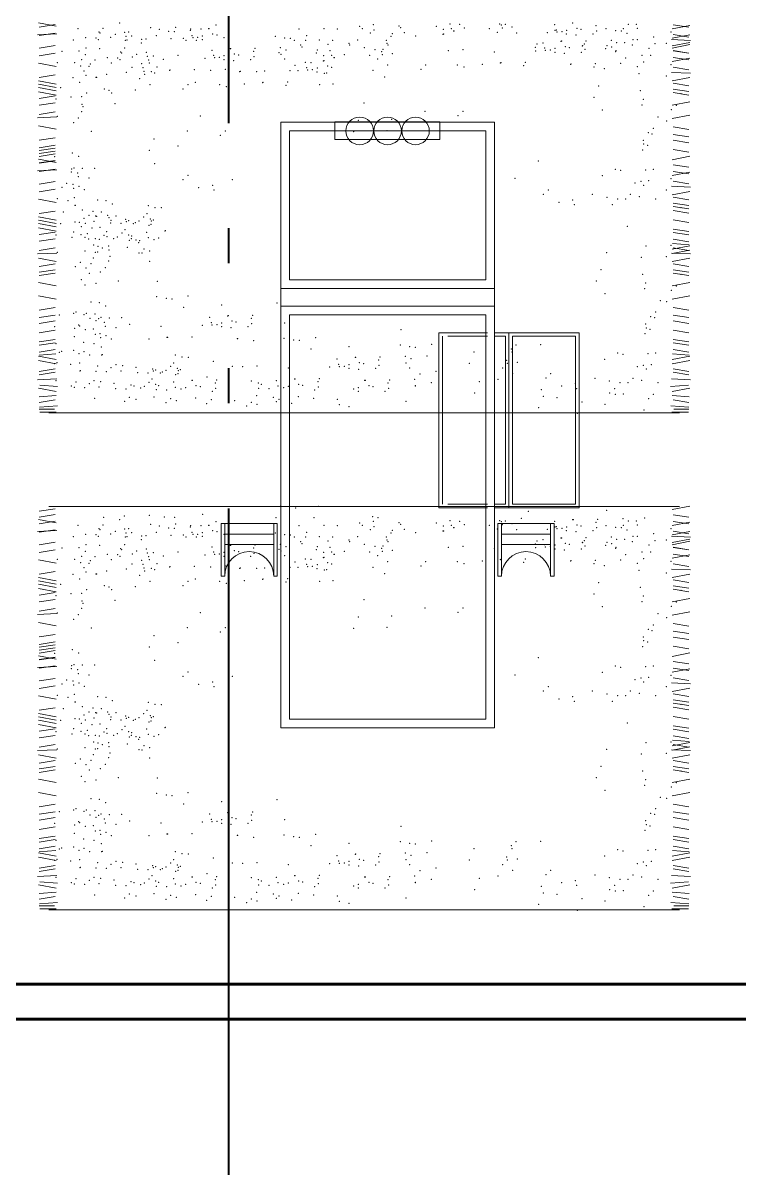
# Model space of a CAD drawing. Header units: metres. Extents: x 78 to 178, y -74 to 157.
# Drawn here: x 128.389 to 130.433, y 10.131 to 13.402 of the extents above; entities that cross this region are included whole.
import ezdxf

# ---------------------------------------------------------------- set-up
doc = ezdxf.new("R2010")
doc.units = ezdxf.units.M
doc.linetypes.add('ACAD_ISO05W100', pattern=[33, 24, -3, 0, -3, 0, -3])
for name, color, linetype, lineweight in [('Cortes', 7, 'Continuous', 40), ('envolvente', 164, 'Continuous', 60), ('mobiliario', 252, 'Continuous', 9)]:
    doc.layers.add(name, color=color, linetype=linetype, lineweight=lineweight)

# ---------------------------------------------------------------- blocks, each defined once
blk = doc.blocks.new('SDF')
at = {"layer": 'mobiliario'}
for p, q in [((2627.8957, 1469.244), (2628.4486, 1469.5018)), ((2628.4486, 1469.5018), (2629.1797, 1467.9339)), ((2628.4365, 1469.4686), (2627.929, 1469.2319)), ((2628.6161, 1469.0834), (2628.4365, 1469.4686)), ((2628.0368, 1469.3106), (2628.3087, 1469.4374)), ((2628.3298, 1469.3921), (2628.0579, 1469.2653)), ((2628.0579, 1469.2653), (2628.0368, 1469.3106)), ((2628.6269, 1467.6761), (2627.8957, 1469.244)), ((2627.929, 1469.2319), (2628.1086, 1468.8467)), ((2628.1086, 1468.8467), (2628.6161, 1469.0834)), ((2628.0965, 1468.8135), (2628.6483, 1469.0708)), ((2628.1176, 1468.7682), (2628.6694, 1469.0255)), ((2628.1508, 1468.7561), (2628.6584, 1468.9928)), ((2628.6584, 1468.9928), (2629.1465, 1467.946)), ((2628.639, 1467.7093), (2628.1508, 1468.7561)), ((2628.2936, 1468.7663), (2628.1676, 1468.7075)), ((2628.4916, 1468.318), (2628.2888, 1468.753)), ((2628.5049, 1468.3131), (2628.2936, 1468.7663)), ((2628.1719, 1468.6985), (2628.2743, 1468.7462)), ((2628.1489, 1468.6988), (2627.9311, 1468.5972)), ((2628.3236, 1468.2286), (2628.1123, 1468.6818)), ((2628.1256, 1468.6769), (2628.1532, 1468.6898)), ((2627.9444, 1468.5924), (2628.1075, 1468.6685)), ((2628.3104, 1468.2334), (2628.1075, 1468.6685)), ((2628.3285, 1468.2419), (2628.1256, 1468.6769)), ((2627.9311, 1468.5972), (2628.1424, 1468.1441)), ((2628.1472, 1468.1574), (2627.9444, 1468.5924)), ((2628.9421, 1468.4672), (2629.0871, 1468.5348)), ((2629.1414, 1468.3947), (2629.078, 1468.5306)), ((2629.1505, 1468.3989), (2629.0871, 1468.5348)), ((2628.9638, 1468.4443), (2629.0907, 1468.5034)), ((2629.0054, 1468.3313), (2628.9421, 1468.4672)), ((2629.0145, 1468.3355), (2628.9511, 1468.4714)), ((2628.9765, 1468.4171), (2629.1034, 1468.4762)), ((2629.1505, 1468.3989), (2629.1414, 1468.3947)), ((2629.0145, 1468.3355), (2629.0054, 1468.3313)), ((2628.3748, 1468.2635), (2628.4771, 1468.3112)), ((2628.5049, 1468.3131), (2628.3789, 1468.2544)), ((2628.1424, 1468.1441), (2628.3621, 1468.2465)), ((2628.1472, 1468.1574), (2628.3104, 1468.2334)), ((2628.3285, 1468.2419), (2628.3578, 1468.2556)), ((2628.3711, 1468.201), (2628.2261, 1468.1333)), ((2628.4254, 1468.0608), (2628.362, 1468.1967)), ((2628.4345, 1468.065), (2628.3711, 1468.201)), ((2628.3747, 1468.1696), (2628.2478, 1468.1104)), ((2628.2895, 1467.9974), (2628.2261, 1468.1333)), ((2628.2985, 1468.0016), (2628.2351, 1468.1376)), ((2628.3874, 1468.1424), (2628.2605, 1468.0832)), ((2628.4254, 1468.0608), (2628.4345, 1468.065)), ((2628.2895, 1467.9974), (2628.2985, 1468.0016)), ((2629.1797, 1467.9339), (2628.6269, 1467.6761)), ((2629.1465, 1467.946), (2628.639, 1467.7093))]:
    blk.add_line(p, q, dxfattribs=at)
at = {"layer": 'mobiliario', "color": 7}
blk.add_line((2628.3087, 1469.4374), (2628.3298, 1469.3921), dxfattribs=at)
at = {"layer": 'mobiliario'}
for centre in [(2628.255, 1469.384), (2628.1827, 1469.3503), (2628.1104, 1469.3166)]:
    blk.add_circle(centre, 0.0393, dxfattribs=at)
for centre in [(2629.078, 1468.3649), (2628.3621, 1468.031)]:
    blk.add_arc(centre, 0.07, 25.1612, 204.8388, dxfattribs=at)
blk = doc.blocks.new('SDFKLJ')
at = {"layer": 'mobiliario', "ltscale": 0.8}
for p, q in [((2627.3319, 1469.0288), (2627.3141, 1468.98)), ((2627.354, 1469.031), (2627.3398, 1468.992)), ((2627.4739, 1468.9219), (2627.3141, 1468.98)), ((2627.4995, 1468.9338), (2627.3398, 1468.992)), ((2627.4739, 1468.9219), (2627.4157, 1468.7621)), ((2627.4995, 1468.9338), (2627.4414, 1468.7741)), ((2627.5755, 1468.704), (2627.4157, 1468.7621)), ((2627.6011, 1468.716), (2627.4414, 1468.7741)), ((2627.6011, 1468.716), (2627.543, 1468.5562)), ((2627.5755, 1468.704), (2627.5173, 1468.5443)), ((2627.7063, 1468.4968), (2627.543, 1468.5562)), ((2627.6807, 1468.4848), (2627.5173, 1468.5443)), ((2627.7063, 1468.4968), (2627.6469, 1468.3334)), ((2627.6807, 1468.4848), (2627.6212, 1468.3214)), ((2627.8066, 1468.2752), (2627.6469, 1468.3334)), ((2627.781, 1468.2633), (2627.6212, 1468.3214)), ((2627.781, 1468.2633), (2627.7229, 1468.1035)), ((2627.8066, 1468.2752), (2627.7485, 1468.1155)), ((2627.8826, 1468.0454), (2627.7229, 1468.1035)), ((2627.9082, 1468.0574), (2627.7485, 1468.1155)), ((2627.8826, 1468.0454), (2627.8245, 1467.8857)), ((2627.9082, 1468.0574), (2627.8501, 1467.8976)), ((2628.0098, 1467.8395), (2627.8501, 1467.8976)), ((2627.9842, 1467.8275), (2627.8245, 1467.8857)), ((2628.0098, 1467.8395), (2627.9517, 1467.6797)), ((2627.9842, 1467.8275), (2627.9261, 1467.6678)), ((2628.0958, 1467.606), (2627.9261, 1467.6678)), ((2628.1215, 1467.6179), (2627.9517, 1467.6797)), ((2628.0958, 1467.606), (2628.034, 1467.4362)), ((2628.1215, 1467.6179), (2628.0597, 1467.4481)), ((2628.2194, 1467.39), (2628.0597, 1467.4481)), ((2628.1938, 1467.3781), (2628.034, 1467.4362)), ((2628.1938, 1467.3781), (2628.1356, 1467.2183)), ((2628.2194, 1467.39), (2628.1613, 1467.2303)), ((2628.2954, 1467.1602), (2628.1356, 1467.2183)), ((2628.3073, 1467.1771), (2628.1613, 1467.2303))]:
    blk.add_line(p, q, dxfattribs=at)
at = {"layer": 'mobiliario'}
blk.add_circle((2628.3313, 1467.1476), 0.038, dxfattribs=at)

msp = doc.modelspace()

# ---------------------------------------------------------------- linework, layer by layer
at = {"layer": 'Cortes', "linetype": 'ACAD_ISO05W100', "ltscale": 0.1}
msp.add_line((128.97649, 36.51527), (128.97649, -7.32235), dxfattribs=at)
at = {"layer": 'envolvente'}
for p, q in [((130.9932, 10.65601), (128.17855, 10.65601)), ((130.9932, 10.55601), (128.13713, 10.55601))]:
    msp.add_line(p, q, dxfattribs=at)
at = {"layer": 'mobiliario'}
for p, q in [((128.43373, 13.40169), (128.48404, 13.39211)), ((128.43613, 13.38971), (128.48164, 13.3969)), ((128.43613, 13.38971), (128.48164, 13.3969)), ((130.2928, 13.39422), (130.24249, 13.38464)), ((130.2904, 13.38943), (130.24489, 13.39662)), ((128.43134, 13.36814), (128.48643, 13.37053)), ((128.43613, 13.36574), (128.48164, 13.37293)), ((130.29519, 13.35169), (130.2401, 13.35408)), ((130.2928, 13.36784), (130.24249, 13.35826)), ((130.2928, 13.34627), (130.24249, 13.33668)), ((130.2904, 13.36127), (130.24489, 13.36847)), ((128.43613, 13.32978), (128.48164, 13.33697)), ((128.43613, 13.30821), (128.48164, 13.3154)), ((130.2928, 13.3397), (130.24249, 13.33011)), ((130.2904, 13.31573), (130.24489, 13.32292)), ((130.2904, 13.31511), (130.24489, 13.3223)), ((128.43373, 13.28664), (128.48404, 13.27705)), ((130.2928, 13.30073), (130.24249, 13.29114)), ((130.2904, 13.29593), (130.24489, 13.30312)), ((128.43613, 13.24589), (128.48164, 13.25308)), ((130.29519, 13.25819), (130.2401, 13.26059)), ((130.2904, 13.26778), (130.24489, 13.27497)), ((128.43373, 13.2363), (128.48404, 13.22671)), ((128.43373, 13.22671), (128.48404, 13.21712)), ((128.43373, 13.21712), (128.48404, 13.20753)), ((130.2928, 13.2462), (130.24249, 13.23661)), ((130.2904, 13.22223), (130.24489, 13.22942)), ((128.43373, 13.20514), (128.48404, 13.19555)), ((128.43613, 13.18596), (128.48164, 13.19315)), ((130.2904, 13.20545), (130.24489, 13.21264)), ((130.2904, 13.19587), (130.24489, 13.20306)), ((128.43613, 13.16678), (128.48164, 13.17398)), ((130.2928, 13.17669), (130.24249, 13.1671)), ((128.43134, 13.13083), (128.48643, 13.13323)), ((128.43613, 13.14042), (128.48164, 13.14761)), ((130.2928, 13.13834), (130.24249, 13.12875)), ((128.43373, 13.10751), (128.48404, 13.09792)), ((130.2904, 13.09759), (130.24489, 13.10478)), ((130.2904, 13.07601), (130.24489, 13.0832)), ((128.43613, 13.06676), (128.48164, 13.07395)), ((128.43613, 13.04519), (128.48164, 13.05238)), ((130.2904, 13.05923), (130.24489, 13.06643)), ((128.43613, 13.03705), (128.48164, 13.04424)), ((128.43613, 13.02841), (128.48164, 13.0356)), ((128.43613, 13.02027), (128.48164, 13.02746)), ((130.2928, 13.02076), (130.24249, 13.01117)), ((130.2904, 13.03287), (130.24489, 13.04006)), ((128.43373, 13.01308), (128.48404, 13.00349)), ((128.43613, 13.00204), (128.48164, 13.00923)), ((128.43613, 13.0011), (128.48164, 13.00829)), ((128.43613, 13.0011), (128.48164, 13.00829)), ((130.2904, 12.9896), (130.24489, 12.99679)), ((128.43134, 12.97952), (128.48643, 12.98192)), ((128.43613, 12.97713), (128.48164, 12.98432)), ((130.2928, 12.97521), (130.24249, 12.96563)), ((130.2904, 12.97042), (130.24489, 12.97761)), ((128.43613, 12.94117), (128.48164, 12.94836)), ((128.43613, 12.9196), (128.48164, 12.92679)), ((130.29519, 12.93268), (130.2401, 12.93507)), ((130.2928, 12.92069), (130.24249, 12.9111)), ((130.2904, 12.94226), (130.24489, 12.94946)), ((128.43373, 12.89802), (128.48404, 12.88844)), ((130.2904, 12.89672), (130.24489, 12.90391)), ((130.2904, 12.87994), (130.24489, 12.88713)), ((128.43613, 12.85728), (128.48164, 12.86447)), ((130.2904, 12.87035), (130.24489, 12.87754)), ((130.2904, 12.85839), (130.24489, 12.86558)), ((128.43373, 12.84769), (128.48404, 12.8381)), ((128.43373, 12.8381), (128.48404, 12.82851)), ((128.43373, 12.82851), (128.48404, 12.81892)), ((130.2904, 12.83202), (130.24489, 12.83921)), ((128.43373, 12.81653), (128.48404, 12.80694)), ((128.43613, 12.79735), (128.48164, 12.80454)), ((130.2904, 12.80565), (130.24489, 12.81284)), ((130.2904, 12.79606), (130.24489, 12.80325)), ((128.43613, 12.77817), (128.48164, 12.78536)), ((128.43613, 12.75181), (128.48164, 12.759)), ((130.2928, 12.7649), (130.24249, 12.75531)), ((130.2908, 12.76828), (130.24356, 12.77135)), ((130.2904, 12.77689), (130.24489, 12.78408)), ((130.2904, 12.75181), (130.24489, 12.759)), ((128.43134, 12.74222), (128.48643, 12.74461)), ((128.43373, 12.73023), (128.48404, 12.72064)), ((130.29519, 12.74222), (130.2401, 12.74461)), ((130.2928, 12.75292), (130.24249, 12.74333)), ((130.2928, 12.73023), (130.24249, 12.72064)), ((128.43613, 12.70626), (128.48164, 12.71345)), ((128.43613, 12.68948), (128.48164, 12.69667)), ((130.2904, 12.70626), (130.24489, 12.71345)), ((130.2904, 12.68948), (130.24489, 12.69667)), ((128.43373, 12.66072), (128.48404, 12.65113)), ((128.43613, 12.67989), (128.48164, 12.68709)), ((130.2928, 12.66072), (130.24249, 12.65113)), ((130.2904, 12.67989), (130.24489, 12.68709)), ((128.43373, 12.62237), (128.48404, 12.61278)), ((130.2928, 12.62237), (130.24249, 12.61278)), ((128.43613, 12.58162), (128.48164, 12.58881)), ((128.43613, 12.56004), (128.48164, 12.56723)), ((130.2904, 12.58162), (130.24489, 12.58881)), ((130.2904, 12.56004), (130.24489, 12.56723)), ((128.43613, 12.54326), (128.48164, 12.55045)), ((130.2904, 12.54326), (130.24489, 12.55045)), ((128.43613, 12.5169), (128.48164, 12.52409)), ((128.43613, 12.49053), (128.48164, 12.49772)), ((130.2904, 12.5169), (130.24489, 12.52409)), ((130.2904, 12.49053), (130.24489, 12.49772)), ((128.43613, 12.48094), (128.48164, 12.48813)), ((128.43613, 12.46176), (128.48164, 12.46896)), ((130.2904, 12.48094), (130.24489, 12.48813)), ((130.2904, 12.46176), (130.24489, 12.46896)), ((128.43373, 12.44978), (128.48404, 12.44019)), ((128.43373, 12.43779), (128.48404, 12.42821)), ((128.43573, 12.45316), (128.48297, 12.45622)), ((130.2928, 12.44978), (130.24249, 12.44019)), ((130.2928, 12.43779), (130.24249, 12.42821)), ((130.2908, 12.45316), (130.24356, 12.45622)), ((128.43613, 12.40663), (128.48164, 12.41382)), ((128.43613, 12.39704), (128.48164, 12.40424)), ((130.2904, 12.40663), (130.24489, 12.41382)), ((130.2904, 12.39704), (130.24489, 12.40424)), ((128.43134, 12.38266), (128.48643, 12.38506)), ((128.43757, 12.36721), (128.48849, 12.36292)), ((130.28896, 12.36721), (130.23804, 12.36292)), ((130.29519, 12.38266), (130.2401, 12.38506)), ((128.43373, 12.35869), (128.48404, 12.3491)), ((128.43573, 12.33345), (128.4842, 12.33775)), ((130.2908, 12.33345), (130.24233, 12.33775)), ((130.2928, 12.35869), (130.24249, 12.3491)), ((128.43613, 12.31794), (128.48164, 12.32513)), ((128.43613, 12.29877), (128.47925, 12.29877)), ((128.43696, 12.3046), (128.48788, 12.30828)), ((130.28957, 12.3046), (130.23865, 12.30828)), ((130.2904, 12.31794), (130.24489, 12.32513)), ((130.2904, 12.29877), (130.24728, 12.29877)), ((128.43757, 12.29048), (128.48481, 12.28986)), ((130.26333, 12.28766), (128.4632, 12.28766)), ((130.28896, 12.29048), (130.24172, 12.28986)), ((128.43613, 12.00709), (128.48164, 12.01428)), ((130.26333, 12.02013), (128.4632, 12.02013)), ((130.2928, 12.0212), (130.24249, 12.01161)), ((128.43373, 11.98312), (128.48404, 11.97353)), ((128.43613, 11.99031), (128.48164, 11.9975)), ((128.43613, 11.97114), (128.48164, 11.97833)), ((128.43613, 11.97114), (128.48164, 11.97833)), ((130.2928, 11.97565), (130.24249, 11.96606)), ((130.2904, 11.99003), (130.24489, 11.99723)), ((130.2904, 11.97086), (130.24489, 11.97805)), ((128.43134, 11.94956), (128.48643, 11.95196)), ((128.43613, 11.94717), (128.48164, 11.95436)), ((130.2928, 11.94927), (130.24249, 11.93968)), ((130.2904, 11.9427), (130.24489, 11.94989)), ((128.43613, 11.91121), (128.48164, 11.9184)), ((130.29519, 11.93311), (130.2401, 11.93551)), ((130.2928, 11.9277), (130.24249, 11.91811)), ((130.2928, 11.92113), (130.24249, 11.91154)), ((128.43613, 11.88964), (128.48164, 11.89683)), ((130.2928, 11.88215), (130.24249, 11.87257)), ((130.2904, 11.89716), (130.24489, 11.90435)), ((130.2904, 11.89654), (130.24489, 11.90373)), ((130.2904, 11.87736), (130.24489, 11.88455)), ((128.43373, 11.86806), (128.48404, 11.85848)), ((130.29519, 11.83962), (130.2401, 11.84201)), ((130.2904, 11.8492), (130.24489, 11.8564)), ((128.43373, 11.81773), (128.48404, 11.80814)), ((128.43373, 11.80814), (128.48404, 11.79855)), ((128.43613, 11.82731), (128.48164, 11.83451)), ((130.2928, 11.82763), (130.24249, 11.81804)), ((130.2904, 11.80366), (130.24489, 11.81085)), ((128.43373, 11.79855), (128.48404, 11.78896)), ((128.43373, 11.78657), (128.48404, 11.77698)), ((130.2904, 11.78688), (130.24489, 11.79407)), ((130.2904, 11.77729), (130.24489, 11.78448)), ((128.43613, 11.76739), (128.48164, 11.77458)), ((128.43613, 11.74821), (128.48164, 11.7554)), ((130.2928, 11.75812), (130.24249, 11.74853)), ((128.43134, 11.71226), (128.48643, 11.71465)), ((128.43613, 11.72185), (128.48164, 11.72904)), ((130.2928, 11.71976), (130.24249, 11.71018)), ((128.43373, 11.68894), (128.48404, 11.67935)), ((130.2904, 11.67901), (130.24489, 11.68621)), ((128.43613, 11.64819), (128.48164, 11.65538)), ((130.2904, 11.65744), (130.24489, 11.66463)), ((130.2904, 11.64066), (130.24489, 11.64785)), ((128.43613, 11.62662), (128.48164, 11.63381)), ((128.43613, 11.61848), (128.48164, 11.62567)), ((128.43613, 11.60984), (128.48164, 11.61703)), ((130.2904, 11.61429), (130.24489, 11.62149)), ((128.43373, 11.59451), (128.48404, 11.58492)), ((128.43613, 11.6017), (128.48164, 11.60889)), ((128.43613, 11.58347), (128.48164, 11.59066)), ((128.43613, 11.58252), (128.48164, 11.58972)), ((128.43613, 11.58252), (128.48164, 11.58972)), ((130.2928, 11.60219), (130.24249, 11.5926)), ((128.43134, 11.56095), (128.48643, 11.56335)), ((128.43613, 11.55855), (128.48164, 11.56575)), ((130.2928, 11.55664), (130.24249, 11.54705)), ((130.2904, 11.57102), (130.24489, 11.57822)), ((130.2904, 11.55185), (130.24489, 11.55904)), ((128.43613, 11.5226), (128.48164, 11.52979)), ((130.29519, 11.5141), (130.2401, 11.5165)), ((130.2904, 11.52369), (130.24489, 11.53088)), ((128.43613, 11.50103), (128.48164, 11.50822)), ((130.2928, 11.50212), (130.24249, 11.49253)), ((130.2904, 11.47815), (130.24489, 11.48534)), ((128.43373, 11.47945), (128.48404, 11.46986)), ((130.2904, 11.46137), (130.24489, 11.46856)), ((130.2904, 11.45178), (130.24489, 11.45897)), ((128.43373, 11.42911), (128.48404, 11.41953)), ((128.43373, 11.41953), (128.48404, 11.40994)), ((128.43613, 11.4387), (128.48164, 11.44589)), ((130.2904, 11.43981), (130.24489, 11.44701)), ((130.2904, 11.41345), (130.24489, 11.42064)), ((128.43373, 11.40994), (128.48404, 11.40035)), ((128.43373, 11.39795), (128.48404, 11.38837)), ((128.43613, 11.37878), (128.48164, 11.38597)), ((130.2904, 11.38708), (130.24489, 11.39427)), ((130.2904, 11.37749), (130.24489, 11.38468)), ((128.43613, 11.3596), (128.48164, 11.36679)), ((130.2908, 11.34971), (130.24356, 11.35278)), ((130.2904, 11.35831), (130.24489, 11.36551)), ((128.43134, 11.32365), (128.48643, 11.32604)), ((128.43613, 11.33323), (128.48164, 11.34042)), ((130.29519, 11.32365), (130.2401, 11.32604)), ((130.2928, 11.34633), (130.24249, 11.33674)), ((130.2928, 11.33434), (130.24249, 11.32476)), ((130.2904, 11.33323), (130.24489, 11.34042)), ((128.43373, 11.31166), (128.48404, 11.30207)), ((128.43613, 11.28769), (128.48164, 11.29488)), ((130.2928, 11.31166), (130.24249, 11.30207)), ((130.2904, 11.28769), (130.24489, 11.29488)), ((128.43613, 11.27091), (128.48164, 11.2781)), ((128.43613, 11.26132), (128.48164, 11.26851)), ((130.2904, 11.27091), (130.24489, 11.2781)), ((130.2904, 11.26132), (130.24489, 11.26851)), ((128.43373, 11.24215), (128.48404, 11.23256)), ((130.2928, 11.24215), (130.24249, 11.23256)), ((128.43373, 11.20379), (128.48404, 11.19421)), ((130.2928, 11.20379), (130.24249, 11.19421)), ((128.43613, 11.16304), (128.48164, 11.17023)), ((130.2904, 11.16304), (130.24489, 11.17023)), ((128.43613, 11.14147), (128.48164, 11.14866)), ((128.43613, 11.12469), (128.48164, 11.13188)), ((130.2904, 11.14147), (130.24489, 11.14866)), ((130.2904, 11.12469), (130.24489, 11.13188)), ((128.43613, 11.09832), (128.48164, 11.10551)), ((130.2904, 11.09832), (130.24489, 11.10551)), ((128.43613, 11.07196), (128.48164, 11.07915)), ((128.43613, 11.06237), (128.48164, 11.06956)), ((130.2904, 11.07196), (130.24489, 11.07915)), ((130.2904, 11.06237), (130.24489, 11.06956)), ((128.43373, 11.03121), (128.48404, 11.02162)), ((128.43573, 11.03458), (128.48297, 11.03765)), ((128.43613, 11.04319), (128.48164, 11.05038)), ((130.2928, 11.03121), (130.24249, 11.02162)), ((130.2908, 11.03458), (130.24356, 11.03765)), ((130.2904, 11.04319), (130.24489, 11.05038)), ((128.43373, 11.01922), (128.48404, 11.00963)), ((128.43613, 10.98806), (128.48164, 10.99525)), ((130.2928, 11.01922), (130.24249, 11.00963)), ((130.2904, 10.98806), (130.24489, 10.99525)), ((128.43134, 10.96409), (128.48643, 10.96649)), ((128.43613, 10.97847), (128.48164, 10.98566)), ((130.29519, 10.96409), (130.2401, 10.96649)), ((130.2904, 10.97847), (130.24489, 10.98566)), ((128.43373, 10.94012), (128.48404, 10.93053)), ((128.43757, 10.94864), (128.48849, 10.94434)), ((130.28896, 10.94864), (130.23804, 10.94434)), ((130.2928, 10.94012), (130.24249, 10.93053)), ((128.43573, 10.91488), (128.4842, 10.91917)), ((128.43613, 10.89937), (128.48164, 10.90656)), ((130.2908, 10.91488), (130.24233, 10.91917)), ((130.2904, 10.89937), (130.24489, 10.90656)), ((128.43613, 10.88019), (128.47925, 10.88019)), ((128.43696, 10.88603), (128.48788, 10.88971)), ((128.43757, 10.87191), (128.48481, 10.87129)), ((130.26333, 10.86909), (128.4632, 10.86909)), ((130.28957, 10.88603), (130.23865, 10.88971)), ((130.28896, 10.87191), (130.24172, 10.87129)), ((130.2904, 10.88019), (130.24728, 10.88019))]:
    msp.add_line(p, q, dxfattribs=at)
for p in [(128.54681, 13.38528), (128.61778, 13.38674), (128.66581, 13.40126), (128.75398, 13.38805), (128.77833, 13.38318), (128.80547, 13.37786), (128.82495, 13.38951), (128.86761, 13.38078), (128.86781, 13.38461), (128.89762, 13.38426), (128.91953, 13.38504), (128.9209, 13.38565), (128.94062, 13.39611), (129.17734, 13.38426), (129.24831, 13.38573), (129.28697, 13.38426), (129.35041, 13.3924), (129.35793, 13.38573), (129.3897, 13.39649), (129.39104, 13.38146), (129.46237, 13.39304), (129.46774, 13.38806), (129.56905, 13.39229), (129.58929, 13.3839), (129.60811, 13.39881), (129.6122, 13.38547), (129.61865, 13.3788), (129.61972, 13.3788), (129.63556, 13.39725), (129.64889, 13.38716), (129.72075, 13.38547), (129.74969, 13.39886), (129.75519, 13.39551), (129.75744, 13.38716), (129.76603, 13.39758), (129.78562, 13.39041), (129.90678, 13.39703), (129.90794, 13.3804), (129.91141, 13.382), (129.94094, 13.38105), (129.95869, 13.40128), (129.97053, 13.38665), (129.98238, 13.38346), (130.02535, 13.39373), (130.02669, 13.3787), (130.05381, 13.3849), (130.08095, 13.37959), (130.09729, 13.37831), (130.10339, 13.3853), (130.1175, 13.39798), (130.14033, 13.39781), (130.14329, 13.38633), (128.53379, 13.3527), (128.56862, 13.35948), (128.59815, 13.35853), (128.60476, 13.35416), (128.60657, 13.37611), (128.60911, 13.37318), (128.63959, 13.36095), (128.65278, 13.36868), (128.68007, 13.37465), (128.68131, 13.35168), (128.68322, 13.36358), (128.68625, 13.35309), (128.69134, 13.37625), (128.69969, 13.36431), (128.72867, 13.35474), (128.74096, 13.35547), (128.77066, 13.36577), (128.81193, 13.35693), (128.82181, 13.37658), (128.84696, 13.35772), (128.85478, 13.35203), (128.87225, 13.36575), (128.87454, 13.35924), (128.8846, 13.35168), (128.88839, 13.36014), (128.90168, 13.35392), (128.90178, 13.3648), (128.93136, 13.3704), (128.94321, 13.36721), (128.96372, 13.3594), (128.97747, 13.35393), (129.10959, 13.3639), (129.13673, 13.35859), (129.15307, 13.35731), (129.16432, 13.35168), (129.19663, 13.35182), (129.19907, 13.36533), (129.23529, 13.35315), (129.27394, 13.35168), (129.34491, 13.35315), (129.38099, 13.37293), (129.42641, 13.35208), (129.43984, 13.36329), (129.44406, 13.37136), (129.47836, 13.37438), (129.51081, 13.36476), (129.58883, 13.36905), (129.5902, 13.36966), (129.74332, 13.37447), (129.799, 13.37302), (129.88612, 13.37397), (129.91371, 13.37548), (129.92546, 13.34903), (129.92684, 13.34964), (129.92756, 13.37638), (129.94085, 13.37017), (129.96814, 13.36713), (129.99643, 13.35049), (130.01664, 13.37017), (130.06851, 13.35198), (130.08427, 13.34573), (130.1071, 13.34556), (130.11401, 13.37163), (130.13026, 13.35375), (130.1433, 13.35388), (130.18929, 13.3619), (130.23866, 13.37579), (128.50072, 13.32056), (128.54975, 13.32121), (128.56987, 13.32974), (128.60853, 13.32827), (128.66829, 13.31911), (128.67082, 13.31618), (128.67949, 13.32974), (128.72752, 13.34425), (128.74179, 13.31764), (128.92933, 13.32377), (128.98124, 13.32803), (128.98262, 13.32865), (128.99308, 13.3134), (129.0479, 13.32048), (129.05221, 13.3295), (129.12056, 13.31703), (129.12429, 13.33098), (129.14005, 13.32473), (129.18252, 13.33913), (129.18604, 13.33275), (129.22724, 13.31629), (129.2295, 13.32441), (129.2605, 13.34047), (129.26631, 13.3228), (129.32011, 13.34373), (129.32249, 13.33879), (129.36367, 13.33085), (129.39411, 13.32575), (129.41338, 13.3195), (129.41692, 13.3261), (129.42866, 13.34373), (129.43104, 13.33879), (129.44382, 13.31441), (129.60409, 13.32253), (129.64552, 13.32494), (129.73461, 13.31873), (129.85201, 13.33206), (129.85289, 13.32171), (129.85633, 13.34108), (129.87354, 13.34477), (129.87818, 13.32974), (129.88048, 13.32323), (129.89433, 13.32413), (129.90761, 13.31792), (129.90771, 13.32879), (129.9349, 13.31487), (129.9373, 13.3344), (129.94915, 13.33121), (129.98341, 13.31792), (129.98566, 13.33576), (129.98703, 13.33637), (129.99212, 13.34147), (129.99346, 13.32644), (130.05231, 13.3282), (130.05662, 13.33722), (130.07016, 13.33305), (130.08077, 13.31937), (130.08173, 13.32288), (130.1287, 13.3387), (130.17627, 13.32932), (130.19393, 13.34204), (130.22564, 13.34321), (128.4877, 13.28798), (128.53672, 13.28863), (128.55685, 13.29716), (128.56727, 13.31153), (128.58207, 13.28448), (128.5955, 13.29569), (128.63034, 13.30248), (128.64167, 13.28773), (128.65987, 13.30153), (128.66647, 13.29716), (128.7013, 13.30394), (128.7145, 13.31167), (128.72877, 13.28506), (128.74493, 13.30658), (128.74797, 13.29609), (128.75022, 13.28773), (128.7614, 13.3073), (128.79039, 13.29773), (128.83237, 13.30877), (128.90867, 13.30072), (128.93396, 13.30874), (128.93626, 13.30223), (128.95011, 13.30313), (128.96339, 13.29692), (128.96349, 13.3078), (128.99069, 13.29388), (129.00493, 13.31021), (129.03919, 13.29692), (129.04924, 13.30545), (129.12594, 13.31205), (129.13656, 13.29838), (129.16585, 13.28062), (129.19511, 13.28878), (129.21184, 13.28865), (129.24702, 13.29304), (129.24748, 13.30789), (129.2484, 13.29365), (129.2704, 13.30946), (129.27685, 13.3028), (129.27792, 13.3028), (129.30708, 13.31115), (129.37895, 13.30946), (129.40152, 13.29847), (129.41563, 13.31115), (129.4308, 13.28183), (129.53935, 13.28183), (129.62924, 13.28163), (129.70021, 13.2831), (129.75213, 13.28736), (129.7535, 13.28797), (129.81878, 13.2798), (129.8231, 13.28882), (129.95243, 13.2835), (129.9538, 13.28412), (130.02339, 13.28497), (130.09547, 13.28645), (130.11007, 13.30162), (130.15606, 13.30965), (130.1607, 13.28978), (130.1809, 13.30946), (130.23866, 13.2823), (128.55425, 13.27895), (128.56417, 13.26461), (128.56904, 13.2519), (128.57828, 13.27729), (128.59841, 13.2468), (128.59948, 13.2468), (128.62864, 13.25516), (128.68502, 13.26064), (128.70106, 13.27457), (128.73191, 13.274), (128.73494, 13.26351), (128.73719, 13.25516), (128.75599, 13.2621), (128.76538, 13.25841), (128.77203, 13.27603), (128.80791, 13.26636), (128.80928, 13.26697), (128.87888, 13.26783), (128.92565, 13.26653), (128.96708, 13.26895), (129.00821, 13.26251), (129.00958, 13.26312), (129.05617, 13.26274), (129.07917, 13.26397), (129.15125, 13.26545), (129.17445, 13.26572), (129.19974, 13.27375), (129.20204, 13.26724), (129.21589, 13.26814), (129.22917, 13.26192), (129.22927, 13.2728), (129.24971, 13.25754), (129.25647, 13.25888), (129.25886, 13.2784), (129.27071, 13.27521), (129.3885, 13.26589), (129.42167, 13.24757), (129.52523, 13.26915), (129.64868, 13.27602), (130.01908, 13.27595), (130.0485, 13.27063), (130.14304, 13.27707), (130.14767, 13.2572), (130.22564, 13.24972), (128.49694, 13.21684), (128.53253, 13.24528), (128.55114, 13.23203), (128.72308, 13.24247), (128.75236, 13.22584), (128.86091, 13.22584), (128.88109, 13.23169), (128.9508, 13.22564), (128.97024, 13.22003), (129.02177, 13.22711), (129.07369, 13.23137), (129.07506, 13.23198), (129.14034, 13.22381), (129.14466, 13.23283), (129.23669, 13.22496), (129.27399, 13.22751), (130.03222, 13.22176), (128.48392, 13.18426), (128.52685, 13.19022), (128.55751, 13.19152), (128.57127, 13.20154), (128.62209, 13.21272), (128.63492, 13.20879), (128.64303, 13.20151), (128.71006, 13.2099), (128.84679, 13.21315), (130.0192, 13.18918), (130.15165, 13.20831), (130.16004, 13.18374), (130.2672, 13.19936), (128.55709, 13.14862), (128.55825, 13.16897), (128.56106, 13.16235), (128.65233, 13.17111), (129.36306, 13.17264), (129.53706, 13.14917), (129.64561, 13.14917), (130.04338, 13.15324), (130.15679, 13.16745), (130.24006, 13.1541), (130.25417, 13.16678), (128.48789, 13.13537), (128.53393, 13.11709), (128.54804, 13.12977), (128.89552, 13.13607), (129.34679, 13.12377), (129.44182, 13.12668), (129.63149, 13.13649), (130.2016, 13.13338), (130.22704, 13.12152), (128.58465, 13.09195), (128.85862, 13.09318), (128.96717, 13.09318), (129.33376, 13.0912), (129.42879, 13.0941), (130.17446, 13.08812), (130.18532, 13.08451), (130.18858, 13.1008), (128.76338, 13.07068), (128.95306, 13.0805), (130.16004, 13.06645), (130.16144, 13.05554), (130.1723, 13.05194), (128.48014, 13.01979), (128.53086, 13.03011), (128.54838, 13.02043), (128.75035, 13.03811), (128.83237, 13.04981), (130.15818, 13.03925), (128.53536, 12.98786), (128.55939, 12.98619), (128.59434, 12.98662), (128.76538, 12.99945), (129.86052, 13.00781), (128.52718, 12.97574), (128.52875, 12.98428), (128.54528, 12.97351), (128.54759, 12.96216), (128.57781, 12.95838), (128.84679, 12.95419), (128.86091, 12.96687), (128.98676, 12.95384), (129.79353, 12.95746), (130.04284, 12.96546), (130.08003, 12.98352), (130.09558, 12.98029), (130.16655, 12.98175), (130.18858, 12.98352), (130.23866, 12.95678), (128.50072, 12.93195), (128.51416, 12.94317), (128.53225, 12.94093), (128.53457, 12.92958), (128.54928, 12.9354), (128.56479, 12.9258), (128.89152, 12.93134), (128.93059, 12.93786), (128.93467, 12.92452), (129.88906, 12.92488), (130.13649, 12.94443), (130.15353, 12.94917), (130.16144, 12.93826), (130.17555, 12.95094), (130.22564, 12.92421), (128.4877, 12.89937), (128.51813, 12.89428), (128.53625, 12.90282), (128.60265, 12.89594), (128.62668, 12.89428), (129.87494, 12.9122), (129.91967, 12.88935), (129.95874, 12.89587), (130.01491, 12.91185), (130.0561, 12.90391), (130.08654, 12.89882), (130.10935, 12.89917), (130.12346, 12.91185), (130.14842, 12.90568), (130.19509, 12.89882), (128.50511, 12.8617), (128.53765, 12.88054), (128.53879, 12.88097), (128.5594, 12.86714), (128.58963, 12.86336), (128.61366, 12.8617), (128.64421, 12.8846), (128.74312, 12.85717), (128.74716, 12.88011), (128.7666, 12.8745), (128.78431, 12.87362), (129.96282, 12.88253), (130.07137, 12.88253), (130.2672, 12.87385), (128.49694, 12.82822), (128.53768, 12.83347), (128.55059, 12.83253), (128.56403, 12.84375), (128.56791, 12.82969), (128.57781, 12.85246), (128.59203, 12.83495), (128.59674, 12.84986), (128.59955, 12.84902), (128.63118, 12.85202), (128.635, 12.84522), (128.63964, 12.83019), (128.6411, 12.83768), (128.65522, 12.85036), (128.66917, 12.82924), (128.68261, 12.84046), (128.68507, 12.83443), (128.69116, 12.83727), (128.70451, 12.82882), (128.7106, 12.83165), (128.7207, 12.83632), (128.73413, 12.84753), (128.74882, 12.82405), (128.75357, 12.84192), (128.75491, 12.82689), (128.75604, 12.83589), (128.76213, 12.83873), (128.48392, 12.79564), (128.52994, 12.78926), (128.53465, 12.80418), (128.55488, 12.79711), (128.5563, 12.82022), (128.56622, 12.78955), (128.57291, 12.79953), (128.58652, 12.81644), (128.60946, 12.81835), (128.62052, 12.79477), (128.62808, 12.8051), (128.62908, 12.79158), (128.65861, 12.79063), (128.67205, 12.80185), (128.68103, 12.81148), (128.69149, 12.79624), (128.70005, 12.79305), (128.74302, 12.80332), (128.79493, 12.80758), (128.79631, 12.80819), (130.11409, 12.82064), (128.57755, 12.7845), (128.59144, 12.76701), (128.59644, 12.78577), (128.60379, 12.76329), (128.60708, 12.78356), (128.61605, 12.759), (128.63445, 12.76458), (128.64852, 12.78597), (128.68702, 12.76047), (128.69283, 12.78121), (128.69903, 12.78579), (128.71186, 12.78185), (128.71996, 12.77457), (128.72236, 12.78026), (128.74765, 12.78829), (128.7638, 12.78267), (128.77718, 12.78734), (130.16769, 12.76486), (130.23866, 12.76632), (128.48789, 12.74676), (128.56622, 12.75054), (128.59076, 12.73071), (128.59644, 12.74676), (128.60262, 12.74779), (128.63549, 12.75339), (128.638, 12.73541), (128.72119, 12.74449), (128.72927, 12.74418), (128.73463, 12.75571), (128.75077, 12.75009), (130.05549, 12.74571), (130.15467, 12.73228), (130.22564, 12.73375), (128.53908, 12.70528), (128.5532, 12.71796), (128.56931, 12.7015), (128.58342, 12.71418), (128.62498, 12.70284), (128.63403, 12.72168), (128.75139, 12.72108), (130.03921, 12.69684), (128.55628, 12.66892), (128.57926, 12.68611), (128.61086, 12.69015), (128.66159, 12.66501), (128.77326, 12.66405), (130.02619, 12.66426), (130.15864, 12.68339), (130.16704, 12.65882), (130.2672, 12.68339), (128.56623, 12.65353), (128.59784, 12.65758), (130.05038, 12.62831), (130.16378, 12.64253), (130.24006, 12.63813), (130.25417, 12.65081), (128.58376, 12.60484), (128.60779, 12.60318), (128.62532, 12.5935), (128.77134, 12.62029), (128.79847, 12.61498), (128.81482, 12.6137), (128.86081, 12.62172), (128.95673, 12.59652), (129.11509, 12.60209), (130.20859, 12.60846), (130.22704, 12.60555), (128.49316, 12.56723), (128.5339, 12.57247), (128.54051, 12.57604), (128.56413, 12.56869), (128.57074, 12.57226), (128.59477, 12.5706), (128.61229, 12.56092), (128.84779, 12.58914), (128.92233, 12.56089), (128.97425, 12.56515), (128.97562, 12.56576), (129.04522, 12.56661), (130.18146, 12.5632), (130.19557, 12.57588), (128.48014, 12.53465), (128.53741, 12.52912), (128.54902, 12.53859), (128.5511, 12.53611), (128.58066, 12.55792), (128.59057, 12.52725), (128.59808, 12.55169), (128.60568, 12.55735), (128.62221, 12.54658), (128.62453, 12.53522), (128.63633, 12.55926), (128.65475, 12.53144), (128.67128, 12.55968), (128.69431, 12.54106), (128.78339, 12.53485), (128.90168, 12.53783), (128.92697, 12.54586), (128.92926, 12.53935), (128.94311, 12.54025), (128.9564, 12.53403), (128.9565, 12.54491), (128.98369, 12.53099), (128.98608, 12.55051), (128.99793, 12.54732), (129.03219, 12.53403), (129.0409, 12.55759), (129.04225, 12.54256), (129.13696, 12.54507), (130.16704, 12.54153), (130.16843, 12.53062), (130.19232, 12.55959), (128.53599, 12.50601), (128.56763, 12.52534), (128.59599, 12.51224), (128.60919, 12.514), (128.6115, 12.50264), (128.62621, 12.50846), (128.64173, 12.49886), (128.749, 12.49922), (128.80091, 12.50348), (128.80229, 12.50409), (128.87188, 12.50494), (129.00121, 12.49962), (129.00259, 12.50024), (129.13503, 12.50131), (129.16217, 12.496), (129.17852, 12.49471), (129.22451, 12.50274), (129.46822, 12.5258), (130.16518, 12.51433), (130.17929, 12.52702), (128.48411, 12.48576), (128.50004, 12.46413), (128.5339, 12.46656), (128.56244, 12.48954), (128.56413, 12.46278), (128.59266, 12.48576), (128.61319, 12.47588), (129.04805, 12.49439), (129.21149, 12.47016), (129.32043, 12.47754), (129.4663, 12.48204), (129.49343, 12.47672), (129.50978, 12.47544), (129.55577, 12.48347), (129.67681, 12.46186), (129.78311, 12.47021), (129.78536, 12.46186), (129.79655, 12.48143), (129.86752, 12.48289), (128.48702, 12.43155), (128.49316, 12.46131), (128.54942, 12.45696), (128.5511, 12.4302), (128.57964, 12.45318), (128.61459, 12.4536), (128.61573, 12.45404), (128.82005, 12.43023), (128.82409, 12.45318), (128.84353, 12.44756), (128.86124, 12.44669), (128.93292, 12.43544), (129.28603, 12.44191), (129.33795, 12.44617), (129.33932, 12.44678), (129.34978, 12.43153), (129.4046, 12.43861), (129.40892, 12.44763), (129.48099, 12.44911), (129.48264, 12.43018), (129.49676, 12.44286), (129.54275, 12.45089), (129.66379, 12.42928), (129.77009, 12.43763), (129.77234, 12.42928), (129.80053, 12.43254), (130.04983, 12.44054), (130.08702, 12.4586), (130.10258, 12.45537), (130.17355, 12.45683), (130.19557, 12.4586), (128.48014, 12.42873), (128.52528, 12.42691), (128.5525, 12.40792), (128.55364, 12.40836), (128.598, 12.40655), (128.6027, 12.42146), (128.62753, 12.4056), (128.64097, 12.41682), (128.65475, 12.42553), (128.66897, 12.40801), (128.67367, 12.42293), (128.71194, 12.41828), (128.71657, 12.40325), (128.7461, 12.4023), (128.75954, 12.41352), (128.76201, 12.40749), (128.7681, 12.41033), (128.78145, 12.40188), (128.78754, 12.40472), (128.79763, 12.40938), (128.81107, 12.4206), (128.82576, 12.39712), (128.83051, 12.41498), (128.83185, 12.39996), (128.83297, 12.40896), (128.83907, 12.41179), (128.98704, 12.42061), (129.01657, 12.41966), (129.05801, 12.42208), (129.14709, 12.41586), (129.26538, 12.41885), (129.29066, 12.42688), (129.29296, 12.42036), (129.30681, 12.42126), (129.3201, 12.41505), (129.3202, 12.42593), (129.34739, 12.41201), (129.36163, 12.42834), (129.39589, 12.41505), (129.40594, 12.42358), (129.49326, 12.41651), (129.52255, 12.39876), (129.56854, 12.40678), (129.75822, 12.4166), (129.7875, 12.39996), (129.89605, 12.39996), (130.14348, 12.41951), (130.16052, 12.42425), (130.16843, 12.41334), (130.18255, 12.42602), (128.48411, 12.37985), (128.52718, 12.36456), (128.54062, 12.37578), (128.57888, 12.37113), (128.59266, 12.37985), (128.61158, 12.37724), (128.64985, 12.3726), (128.69746, 12.36784), (128.70601, 12.36465), (128.73555, 12.3637), (128.74898, 12.37492), (128.75797, 12.38455), (128.76842, 12.3693), (128.77698, 12.36611), (128.81995, 12.37638), (128.87187, 12.38064), (128.87325, 12.38125), (128.8837, 12.36601), (128.91484, 12.39091), (128.93853, 12.37308), (128.94284, 12.3821), (129.04173, 12.37877), (129.06117, 12.37316), (129.06973, 12.36997), (129.1127, 12.38024), (129.11733, 12.36521), (129.14686, 12.36426), (129.16461, 12.38449), (129.16599, 12.38511), (129.17645, 12.36986), (129.1883, 12.36667), (129.23127, 12.37694), (129.23558, 12.38596), (129.36491, 12.38064), (129.36629, 12.38125), (129.37675, 12.36601), (129.43157, 12.37308), (129.43588, 12.3821), (129.50796, 12.38359), (129.50953, 12.36618), (129.5096, 12.36466), (129.55552, 12.3742), (129.69226, 12.37746), (129.7452, 12.38402), (129.88194, 12.38728), (129.92666, 12.36443), (129.96573, 12.37095), (130.02191, 12.38693), (130.0631, 12.37899), (130.09353, 12.3739), (130.11634, 12.37425), (130.13046, 12.38693), (130.15541, 12.38076), (130.20208, 12.3739), (128.53591, 12.36086), (128.56544, 12.35992), (128.60688, 12.36233), (128.65448, 12.35757), (128.68402, 12.35662), (128.69299, 12.33207), (128.72545, 12.35903), (128.76396, 12.33353), (128.76976, 12.35427), (128.7993, 12.35332), (128.82459, 12.36135), (128.84073, 12.35574), (128.85412, 12.3604), (128.89555, 12.36282), (128.92982, 12.34953), (128.93987, 12.35806), (129.0567, 12.33739), (129.06251, 12.35813), (129.09204, 12.35718), (129.10431, 12.33263), (129.13348, 12.35959), (129.17528, 12.33409), (129.22256, 12.35338), (129.23261, 12.36191), (129.33377, 12.35574), (129.34706, 12.34953), (129.34716, 12.3604), (129.3886, 12.36282), (129.42286, 12.34953), (129.43291, 12.35806), (129.67924, 12.34488), (129.86892, 12.3547), (129.87457, 12.33511), (129.91364, 12.33185), (129.96982, 12.35761), (130.06425, 12.34493), (130.07837, 12.35761), (130.08051, 12.34132), (130.10332, 12.34167), (130.18906, 12.34132), (128.59386, 12.32975), (128.67955, 12.32085), (128.71243, 12.32646), (128.79813, 12.31756), (128.81156, 12.32877), (128.82771, 12.32316), (128.88253, 12.33024), (128.91341, 12.31426), (128.92684, 12.32548), (128.99401, 12.32319), (129.02818, 12.30721), (129.04161, 12.31843), (129.05776, 12.31281), (129.11258, 12.31989), (129.12045, 12.32701), (129.15689, 12.31513), (129.21959, 12.32933), (129.28675, 12.32704), (129.29271, 12.3111), (129.31985, 12.30579), (129.48239, 12.32092), (129.86155, 12.30253), (129.98527, 12.31882), (130.05123, 12.31235), (130.17494, 12.32864), (129.97224, 12.28624), (130.16192, 12.29606), (129.12375, 12.02147), (129.16809, 12.01618), (129.23337, 12.02147), (129.83223, 12.00671), (130.05573, 12.01009), (128.61959, 11.99012), (128.66581, 11.98268), (128.67924, 11.9939), (128.75021, 11.99537), (128.79307, 11.99046), (128.82288, 11.99012), (128.90201, 11.99784), (128.94062, 11.97754), (129.11151, 11.98909), (129.22034, 11.98889), (129.35041, 11.97382), (129.3876, 11.99189), (129.3897, 11.97791), (129.40316, 11.98865), (129.46237, 11.97447), (129.56905, 11.97372), (129.60811, 11.98024), (129.63556, 11.97868), (129.74969, 11.98029), (129.75519, 11.97694), (129.76603, 11.97901), (129.78562, 11.97184), (129.81202, 11.98703), (129.90678, 11.97845), (129.95869, 11.98271), (129.96007, 11.98333), (130.02535, 11.97516), (130.02966, 11.98418), (130.10174, 11.98566), (130.1175, 11.97941), (130.14033, 11.97924), (130.1635, 11.98743), (128.54681, 11.96671), (128.56862, 11.94091), (128.59815, 11.93996), (128.60657, 11.95754), (128.60911, 11.95461), (128.61778, 11.96817), (128.63959, 11.94238), (128.65278, 11.95011), (128.68007, 11.95608), (128.68322, 11.94501), (128.69134, 11.95768), (128.69969, 11.94574), (128.75398, 11.96947), (128.77066, 11.9472), (128.77833, 11.9646), (128.80547, 11.95929), (128.82181, 11.95801), (128.82495, 11.97094), (128.84696, 11.93915), (128.86761, 11.96221), (128.86781, 11.96603), (128.87225, 11.94718), (128.87454, 11.94066), (128.88839, 11.94156), (128.89762, 11.96569), (128.90178, 11.94623), (128.91953, 11.96647), (128.9209, 11.96708), (128.93136, 11.95183), (128.94321, 11.94864), (128.96372, 11.94083), (129.10959, 11.94533), (129.13673, 11.94002), (129.15307, 11.93874), (129.17734, 11.96569), (129.19907, 11.94676), (129.24831, 11.96716), (129.28697, 11.96569), (129.35793, 11.96716), (129.38099, 11.95435), (129.39104, 11.96288), (129.43984, 11.94472), (129.44406, 11.95279), (129.46774, 11.96948), (129.47836, 11.95581), (129.51081, 11.94619), (129.58883, 11.95047), (129.58929, 11.96533), (129.5902, 11.95109), (129.6122, 11.9669), (129.61865, 11.96023), (129.61972, 11.96023), (129.64889, 11.96858), (129.72075, 11.9669), (129.74332, 11.9559), (129.75744, 11.96858), (129.799, 11.95445), (129.88612, 11.9554), (129.90794, 11.96183), (129.91141, 11.96342), (129.91371, 11.95691), (129.92756, 11.95781), (129.94085, 11.9516), (129.94094, 11.96248), (129.96814, 11.94856), (129.97053, 11.96808), (129.98238, 11.96489), (130.01664, 11.9516), (130.02669, 11.96013), (130.05381, 11.96633), (130.08095, 11.96101), (130.09729, 11.95973), (130.10339, 11.96673), (130.11401, 11.95306), (130.14329, 11.96776), (130.18929, 11.94333), (130.23866, 11.95722), (128.53379, 11.93413), (128.56987, 11.91116), (128.60476, 11.93559), (128.60853, 11.9097), (128.67949, 11.91116), (128.68131, 11.93311), (128.68625, 11.93452), (128.72752, 11.92568), (128.72867, 11.93616), (128.74096, 11.9369), (128.81193, 11.93836), (128.85478, 11.93345), (128.8846, 11.93311), (128.90168, 11.93535), (128.97747, 11.93535), (128.98124, 11.90946), (128.98262, 11.91007), (129.05221, 11.91093), (129.12429, 11.91241), (129.14005, 11.90616), (129.16432, 11.93311), (129.18252, 11.92056), (129.18604, 11.91418), (129.19663, 11.93324), (129.2295, 11.90584), (129.23529, 11.93458), (129.2605, 11.9219), (129.27394, 11.93311), (129.32011, 11.92515), (129.32249, 11.92021), (129.34491, 11.93458), (129.36367, 11.91228), (129.39411, 11.90718), (129.41692, 11.90753), (129.42641, 11.93351), (129.42866, 11.92515), (129.43104, 11.92021), (129.64552, 11.90637), (129.85201, 11.91349), (129.85633, 11.92251), (129.87354, 11.9262), (129.87818, 11.91117), (129.90771, 11.91022), (129.92546, 11.93046), (129.92684, 11.93107), (129.9373, 11.91582), (129.94915, 11.91263), (129.98566, 11.91719), (129.98703, 11.9178), (129.99212, 11.9229), (129.99346, 11.90787), (129.99643, 11.93192), (130.05231, 11.90963), (130.05662, 11.91865), (130.06851, 11.9334), (130.07016, 11.91447), (130.08427, 11.92715), (130.1071, 11.92698), (130.1287, 11.92013), (130.13026, 11.93518), (130.1433, 11.9353), (130.17627, 11.91075), (130.19393, 11.92346), (130.22564, 11.92464), (128.50072, 11.90199), (128.54975, 11.90264), (128.55685, 11.87859), (128.56727, 11.89296), (128.5955, 11.87712), (128.63034, 11.8839), (128.65987, 11.88296), (128.66647, 11.87859), (128.66829, 11.90053), (128.67082, 11.8976), (128.7013, 11.88537), (128.7145, 11.8931), (128.74179, 11.89907), (128.74493, 11.88801), (128.74797, 11.87751), (128.7614, 11.88873), (128.79039, 11.87916), (128.83237, 11.8902), (128.90867, 11.88215), (128.92933, 11.9052), (128.93396, 11.89017), (128.93626, 11.88366), (128.95011, 11.88456), (128.96339, 11.87835), (128.96349, 11.88922), (128.99069, 11.8753), (128.99308, 11.89483), (129.00493, 11.89164), (129.03919, 11.87835), (129.0479, 11.90191), (129.04924, 11.88688), (129.12056, 11.89846), (129.12594, 11.89348), (129.13656, 11.8798), (129.22724, 11.89771), (129.24702, 11.87447), (129.24748, 11.88932), (129.2484, 11.87508), (129.26631, 11.90423), (129.2704, 11.89089), (129.27685, 11.88422), (129.27792, 11.88422), (129.30708, 11.89258), (129.37895, 11.89089), (129.40152, 11.87989), (129.41338, 11.90093), (129.41563, 11.89258), (129.44382, 11.89583), (129.60409, 11.90395), (129.73461, 11.90016), (129.85289, 11.90314), (129.88048, 11.90466), (129.89433, 11.90555), (129.90761, 11.89934), (129.9349, 11.8963), (129.98341, 11.89934), (130.08077, 11.9008), (130.08173, 11.90431), (130.11007, 11.88305), (130.15606, 11.89107), (130.1809, 11.89088), (128.4877, 11.86941), (128.53672, 11.87006), (128.55425, 11.86038), (128.56417, 11.84604), (128.57828, 11.85872), (128.58207, 11.8659), (128.64167, 11.86916), (128.68502, 11.84206), (128.70106, 11.856), (128.72877, 11.86649), (128.73191, 11.85543), (128.73494, 11.84494), (128.75022, 11.86916), (128.75599, 11.84353), (128.77203, 11.85746), (128.80791, 11.84779), (128.80928, 11.8484), (128.87888, 11.84925), (128.92565, 11.84796), (128.96708, 11.85037), (129.00821, 11.84393), (129.00958, 11.84455), (129.05617, 11.84416), (129.07917, 11.8454), (129.15125, 11.84688), (129.16585, 11.86205), (129.17445, 11.84715), (129.19511, 11.87021), (129.19974, 11.85518), (129.20204, 11.84866), (129.21184, 11.87008), (129.21589, 11.84956), (129.22917, 11.84335), (129.22927, 11.85423), (129.25647, 11.84031), (129.25886, 11.85983), (129.27071, 11.85664), (129.3885, 11.84732), (129.4308, 11.86325), (129.52523, 11.85057), (129.53935, 11.86325), (129.62924, 11.86306), (129.64868, 11.85745), (129.70021, 11.86453), (129.75213, 11.86879), (129.7535, 11.8694), (129.81878, 11.86123), (129.8231, 11.87025), (129.95243, 11.86493), (129.9538, 11.86554), (130.01908, 11.85738), (130.02339, 11.8664), (130.0485, 11.85205), (130.09547, 11.86788), (130.14304, 11.85849), (130.1607, 11.87121), (130.23866, 11.86372), (128.53253, 11.82671), (128.55114, 11.81346), (128.56904, 11.83333), (128.59841, 11.82823), (128.59948, 11.82823), (128.62864, 11.83658), (128.72308, 11.8239), (128.73719, 11.83658), (128.76538, 11.83984), (128.88109, 11.81311), (129.02177, 11.80853), (129.07369, 11.81279), (129.07506, 11.81341), (129.14466, 11.81426), (129.24971, 11.83896), (129.27399, 11.80894), (129.42167, 11.829), (130.14767, 11.83863), (130.22564, 11.83114), (128.49694, 11.79826), (128.57127, 11.78297), (128.62209, 11.79415), (128.63492, 11.79021), (128.64303, 11.78293), (128.71006, 11.79132), (128.75236, 11.80726), (128.84679, 11.79458), (128.86091, 11.80726), (128.9508, 11.80707), (128.97024, 11.80146), (129.14034, 11.80524), (129.23669, 11.80639), (130.03222, 11.80319), (130.15165, 11.78974), (130.2672, 11.78079), (128.48392, 11.76568), (128.52685, 11.77165), (128.55751, 11.77295), (128.55825, 11.75039), (128.56106, 11.74378), (128.65233, 11.75254), (129.36306, 11.75407), (130.0192, 11.77061), (130.15679, 11.74888), (130.16004, 11.76516), (130.25417, 11.74821), (128.48789, 11.7168), (128.54804, 11.7112), (128.55709, 11.73004), (128.89552, 11.7175), (129.53706, 11.7306), (129.63149, 11.71792), (129.64561, 11.7306), (130.04338, 11.73466), (130.2016, 11.71481), (130.24006, 11.73553), (128.53393, 11.69852), (129.34679, 11.7052), (129.44182, 11.7081), (130.18858, 11.68223), (130.22704, 11.70295), (128.58465, 11.67337), (128.76338, 11.65211), (128.85862, 11.67461), (128.95306, 11.66193), (128.96717, 11.67461), (129.33376, 11.67262), (129.42879, 11.67553), (130.16004, 11.64788), (130.17446, 11.66955), (130.18532, 11.66594), (128.53086, 11.61154), (128.75035, 11.61953), (128.83237, 11.63124), (130.15818, 11.62068), (130.16144, 11.63697), (130.1723, 11.63336), (128.48014, 11.60122), (128.54838, 11.60186), (128.76538, 11.58088), (129.86052, 11.58924), (128.52718, 11.55717), (128.52875, 11.56571), (128.53536, 11.56928), (128.54528, 11.55494), (128.55939, 11.56762), (128.59434, 11.56804), (128.86091, 11.5483), (130.04284, 11.54689), (130.08003, 11.56495), (130.09558, 11.56171), (130.16655, 11.56318), (130.18858, 11.56495), (128.50072, 11.51338), (128.51416, 11.52459), (128.53225, 11.52236), (128.54759, 11.54358), (128.54928, 11.51682), (128.57781, 11.5398), (128.84679, 11.53562), (128.93059, 11.51929), (128.98676, 11.53527), (129.79353, 11.53889), (130.13649, 11.52586), (130.15353, 11.5306), (130.16144, 11.51969), (130.17555, 11.53237), (130.23866, 11.53821), (128.4877, 11.4808), (128.53457, 11.51101), (128.53625, 11.48425), (128.56479, 11.50723), (128.89152, 11.51277), (128.93467, 11.50595), (129.87494, 11.49363), (129.88906, 11.50631), (130.01491, 11.49328), (130.0561, 11.48534), (130.10935, 11.4806), (130.12346, 11.49328), (130.14842, 11.48711), (130.22564, 11.50563), (128.51813, 11.4757), (128.53765, 11.46197), (128.53879, 11.4624), (128.5594, 11.44857), (128.60265, 11.47737), (128.62668, 11.4757), (128.64421, 11.46602), (128.74716, 11.46154), (128.7666, 11.45593), (128.78431, 11.45505), (129.91967, 11.47078), (129.95874, 11.47729), (129.96282, 11.46396), (130.07137, 11.46396), (130.08654, 11.48025), (130.19509, 11.48025), (130.2672, 11.45528), (128.50511, 11.44313), (128.56403, 11.42518), (128.57781, 11.43389), (128.58963, 11.44479), (128.59203, 11.41638), (128.59674, 11.43129), (128.59955, 11.43044), (128.61366, 11.44313), (128.63118, 11.43345), (128.635, 11.42664), (128.6411, 11.4191), (128.65522, 11.43178), (128.68261, 11.42188), (128.68507, 11.41586), (128.69116, 11.41869), (128.7207, 11.41775), (128.73413, 11.42896), (128.74312, 11.4386), (128.75357, 11.42335), (128.75604, 11.41732), (128.76213, 11.42016), (128.49694, 11.40965), (128.53465, 11.38561), (128.53768, 11.4149), (128.55059, 11.41396), (128.5563, 11.40165), (128.56791, 11.41112), (128.58652, 11.39787), (128.60946, 11.39977), (128.62808, 11.38652), (128.63964, 11.41161), (128.66917, 11.41067), (128.67205, 11.38328), (128.68103, 11.39291), (128.70451, 11.41024), (128.7106, 11.41308), (128.74302, 11.38474), (128.74882, 11.40548), (128.75491, 11.40832), (128.79493, 11.389), (128.79631, 11.38962), (130.11409, 11.40206), (128.48392, 11.37707), (128.52994, 11.37069), (128.55488, 11.37854), (128.56622, 11.37098), (128.57291, 11.38096), (128.57755, 11.36593), (128.59644, 11.3672), (128.60708, 11.36498), (128.62052, 11.3762), (128.62908, 11.37301), (128.64852, 11.3674), (128.65861, 11.37206), (128.69149, 11.37767), (128.69283, 11.36264), (128.69903, 11.36722), (128.70005, 11.37447), (128.71186, 11.36328), (128.71996, 11.356), (128.72236, 11.36169), (128.74765, 11.36971), (128.7638, 11.3641), (128.77718, 11.36877), (128.48789, 11.32818), (128.56622, 11.33196), (128.59144, 11.34843), (128.59644, 11.32818), (128.60262, 11.32922), (128.60379, 11.34472), (128.61605, 11.34043), (128.63445, 11.34601), (128.63549, 11.33482), (128.68702, 11.3419), (128.72119, 11.32592), (128.72927, 11.32561), (128.73463, 11.33714), (128.75077, 11.33152), (130.05549, 11.32713), (130.16769, 11.34629), (130.23866, 11.34775), (128.53908, 11.2867), (128.5532, 11.29939), (128.58342, 11.29561), (128.59076, 11.31214), (128.62498, 11.28426), (128.63403, 11.30311), (128.638, 11.31684), (128.75139, 11.3025), (130.15467, 11.31371), (130.22564, 11.31517), (128.56931, 11.28292), (128.57926, 11.26754), (128.61086, 11.27158), (130.03921, 11.27827), (130.15864, 11.26482), (130.2672, 11.26482), (128.55628, 11.25035), (128.56623, 11.23496), (128.59784, 11.239), (128.66159, 11.24644), (128.77326, 11.24548), (130.02619, 11.24569), (130.16378, 11.22395), (130.16704, 11.24024), (130.24006, 11.21956), (130.25417, 11.23224), (128.58376, 11.18627), (128.77134, 11.20172), (128.79847, 11.19641), (128.81482, 11.19512), (128.86081, 11.20315), (130.05038, 11.20974), (130.20859, 11.18989), (130.22704, 11.18698), (128.5339, 11.1539), (128.54051, 11.15747), (128.57074, 11.15369), (128.60779, 11.18461), (128.62532, 11.17493), (128.84779, 11.17057), (128.95673, 11.17795), (129.11509, 11.18352), (130.19557, 11.15731), (128.49316, 11.14865), (128.56413, 11.15012), (128.58066, 11.13935), (128.59477, 11.15203), (128.59808, 11.13312), (128.60568, 11.13878), (128.61229, 11.14235), (128.62221, 11.128), (128.63633, 11.14069), (128.67128, 11.14111), (128.69431, 11.12248), (128.92233, 11.14232), (128.92697, 11.12729), (128.92926, 11.12077), (128.94311, 11.12167), (128.9565, 11.12634), (128.97425, 11.14658), (128.97562, 11.14719), (128.98608, 11.13194), (128.99793, 11.12875), (129.0409, 11.13902), (129.04225, 11.12399), (129.04522, 11.14804), (129.13696, 11.1265), (130.16704, 11.12296), (130.18146, 11.14463), (130.19232, 11.14102), (128.48014, 11.11607), (128.53741, 11.11055), (128.54902, 11.12002), (128.5511, 11.11754), (128.56763, 11.10677), (128.59057, 11.10868), (128.59599, 11.09367), (128.60919, 11.09543), (128.62453, 11.11665), (128.62621, 11.08989), (128.65475, 11.11287), (128.78339, 11.11627), (128.90168, 11.11926), (128.9564, 11.11546), (128.98369, 11.11242), (129.03219, 11.11546), (129.46822, 11.10722), (130.16518, 11.09576), (130.16843, 11.11205), (130.17929, 11.10844), (128.48411, 11.06719), (128.53599, 11.08744), (128.56244, 11.07097), (128.59266, 11.06719), (128.6115, 11.08407), (128.61319, 11.05731), (128.64173, 11.08029), (128.749, 11.08064), (128.80091, 11.0849), (128.80229, 11.08552), (128.87188, 11.08637), (129.00121, 11.08105), (129.00259, 11.08166), (129.04805, 11.07581), (129.13503, 11.08274), (129.16217, 11.07742), (129.17852, 11.07614), (129.22451, 11.08417), (129.32043, 11.05896), (129.4663, 11.06346), (129.49343, 11.05815), (129.50978, 11.05687), (129.55577, 11.06489), (129.79655, 11.06286), (129.86752, 11.06432), (128.49316, 11.04274), (128.50004, 11.04556), (128.5339, 11.04799), (128.54942, 11.03839), (128.56413, 11.04421), (128.57964, 11.03461), (128.61459, 11.03503), (128.61573, 11.03547), (128.82409, 11.0346), (128.84353, 11.02899), (128.86124, 11.02811), (129.21149, 11.05159), (129.28603, 11.02333), (129.33795, 11.02759), (129.33932, 11.02821), (129.40892, 11.02906), (129.48099, 11.03054), (129.49676, 11.02429), (129.54275, 11.03232), (129.67681, 11.04329), (129.78311, 11.05164), (129.78536, 11.04329), (130.08702, 11.04003), (130.10258, 11.03679), (130.17355, 11.03826), (130.19557, 11.04003), (128.48014, 11.01016), (128.48702, 11.01298), (128.52528, 11.00834), (128.5511, 11.01163), (128.6027, 11.00289), (128.64097, 10.99824), (128.65475, 11.00696), (128.67367, 11.00435), (128.71194, 10.99971), (128.75954, 10.99495), (128.7681, 10.99176), (128.79763, 10.99081), (128.81107, 11.00203), (128.82005, 11.01166), (128.83051, 10.99641), (128.83297, 10.99039), (128.83907, 10.99322), (128.93292, 11.01687), (128.98704, 11.00204), (129.01657, 11.00109), (129.05801, 11.0035), (129.14709, 10.99729), (129.26538, 11.00028), (129.29066, 11.00831), (129.29296, 11.00179), (129.30681, 11.00269), (129.3201, 10.99648), (129.3202, 11.00736), (129.34739, 10.99344), (129.34978, 11.01296), (129.36163, 11.00977), (129.39589, 10.99648), (129.4046, 11.02004), (129.40594, 11.00501), (129.48264, 11.01161), (129.49326, 10.99794), (129.66379, 11.01071), (129.75822, 10.99803), (129.77009, 11.01906), (129.77234, 11.01071), (129.80053, 11.01397), (130.04983, 11.02197), (130.14348, 11.00094), (130.16052, 11.00568), (130.16843, 10.99477), (130.18255, 11.00745), (128.48411, 10.96127), (128.54062, 10.95721), (128.5525, 10.98935), (128.55364, 10.98978), (128.59266, 10.96127), (128.598, 10.98798), (128.61158, 10.95867), (128.62753, 10.98703), (128.66897, 10.98944), (128.71657, 10.98468), (128.7461, 10.98373), (128.75797, 10.96598), (128.76201, 10.98892), (128.78145, 10.98331), (128.78754, 10.98614), (128.81995, 10.95781), (128.82576, 10.97855), (128.83185, 10.98138), (128.87187, 10.96207), (128.87325, 10.96268), (128.91484, 10.97234), (128.94284, 10.96353), (129.04173, 10.9602), (129.1127, 10.96166), (129.16461, 10.96592), (129.16599, 10.96654), (129.23127, 10.95837), (129.23558, 10.96739), (129.36491, 10.96207), (129.36629, 10.96268), (129.43588, 10.96353), (129.50796, 10.96501), (129.52255, 10.98019), (129.56854, 10.98821), (129.69226, 10.95889), (129.7452, 10.96545), (129.7875, 10.98139), (129.88194, 10.96871), (129.89605, 10.98139), (130.02191, 10.96836), (130.0631, 10.96042), (130.13046, 10.96836), (130.15541, 10.96219), (128.52718, 10.94599), (128.53591, 10.94229), (128.56544, 10.94134), (128.57888, 10.95256), (128.60688, 10.94376), (128.64985, 10.95403), (128.65448, 10.939), (128.68402, 10.93805), (128.69746, 10.94926), (128.70601, 10.94607), (128.72545, 10.94046), (128.73555, 10.94513), (128.74898, 10.95634), (128.76842, 10.95073), (128.76976, 10.9357), (128.77698, 10.94754), (128.7993, 10.93475), (128.82459, 10.94278), (128.84073, 10.93717), (128.85412, 10.94183), (128.8837, 10.94743), (128.89555, 10.94424), (128.92982, 10.93095), (128.93853, 10.95451), (128.93987, 10.93948), (129.06117, 10.95458), (129.06251, 10.93955), (129.06973, 10.95139), (129.09204, 10.93861), (129.11733, 10.94663), (129.13348, 10.94102), (129.14686, 10.94569), (129.17645, 10.95129), (129.1883, 10.9481), (129.22256, 10.93481), (129.23261, 10.94334), (129.33377, 10.93717), (129.34706, 10.93095), (129.34716, 10.94183), (129.37675, 10.94743), (129.3886, 10.94424), (129.42286, 10.93095), (129.43157, 10.95451), (129.43291, 10.93948), (129.50953, 10.94761), (129.5096, 10.94608), (129.55552, 10.95563), (129.67924, 10.92631), (129.86892, 10.93613), (129.92666, 10.94586), (129.96573, 10.95237), (129.96982, 10.93904), (130.06425, 10.92636), (130.07837, 10.93904), (130.09353, 10.95533), (130.11634, 10.95568), (130.20208, 10.95533), (128.59386, 10.91118), (128.67955, 10.90228), (128.69299, 10.9135), (128.71243, 10.90788), (128.76396, 10.91496), (128.79813, 10.89898), (128.81156, 10.9102), (128.82771, 10.90459), (128.88253, 10.91167), (128.91341, 10.89569), (128.92684, 10.9069), (128.99401, 10.90462), (129.04161, 10.89985), (129.0567, 10.91882), (129.05776, 10.89424), (129.10431, 10.91405), (129.11258, 10.90132), (129.12045, 10.90844), (129.15689, 10.89656), (129.17528, 10.91552), (129.21959, 10.91076), (129.28675, 10.90847), (129.29271, 10.89253), (129.48239, 10.90235), (129.87457, 10.91654), (129.91364, 10.91328), (129.98527, 10.90025), (130.05123, 10.89378), (130.08051, 10.92275), (130.10332, 10.9231), (130.17494, 10.91007), (130.18906, 10.92275), (129.02818, 10.88864), (129.31985, 10.88722), (129.86155, 10.88396), (129.97224, 10.86767), (130.16192, 10.87749)]:
    msp.add_point(p, dxfattribs=at)

# ---------------------------------------------------------------- block references
at = {"layer": 'mobiliario', "xscale": -1, "rotation": 25.00000000000015}
msp.add_blockref('SDF', (3132.34702, -207.87246), dxfattribs=at)
at = {"layer": 'mobiliario', "rotation": 154.9999999999998}
msp.add_blockref('SDFKLJ', (3132.72271, 231.70431), dxfattribs=at)

doc.saveas('drawing.dxf')
